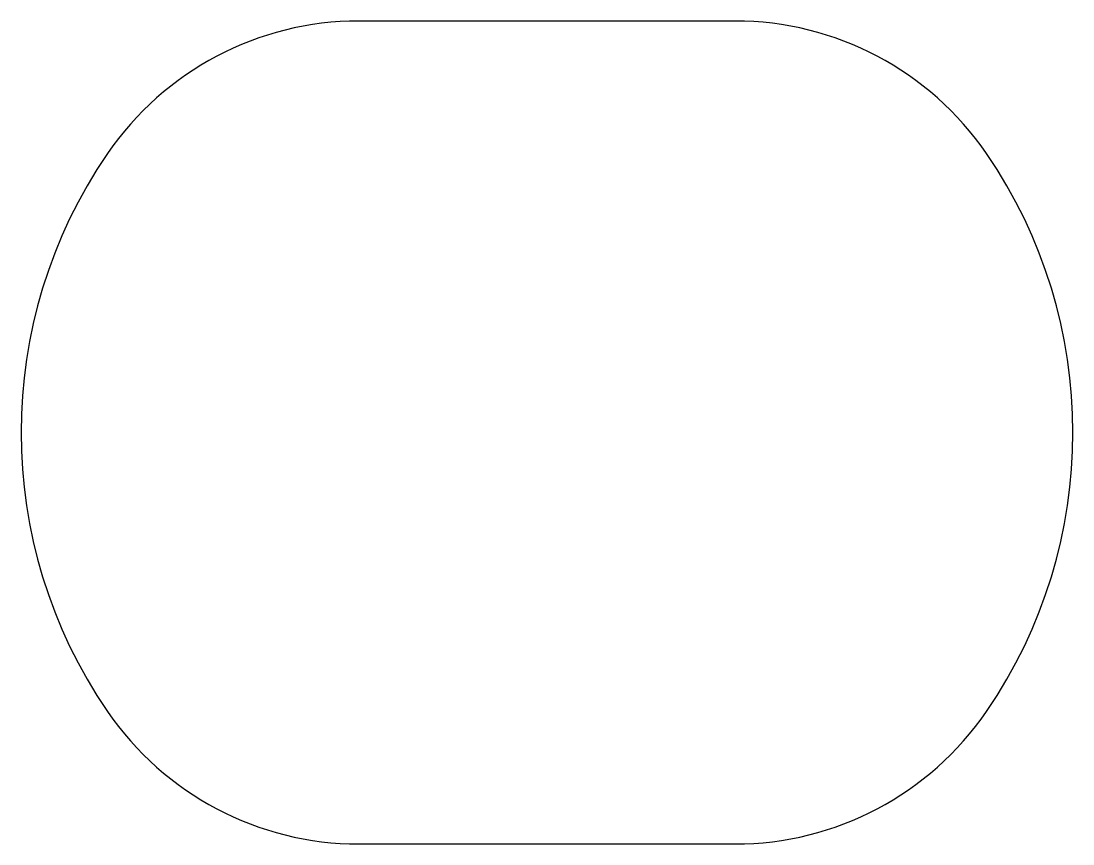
# Model space of a CAD drawing. Header units: millimetres. Extents: x -34.5 to 34.5, y -27 to 27.
import ezdxf

# ---------------------------------------------------------------- set-up
doc = ezdxf.new("R2010")
doc.units = ezdxf.units.MM

msp = doc.modelspace()

# ---------------------------------------------------------------- linework, layer by layer
msp.add_lwpolyline([(-28.834, -18.301, 0.247443), (-12.333, -27), (12.333, -27, 0.247443), (28.834, -18.301, 0.309618), (28.834, 18.301, 0.247443), (12.333, 27), (-12.333, 27, 0.247443), (-28.834, 18.301, 0.309618)], format="xyb", close=True)

doc.saveas('drawing.dxf')
